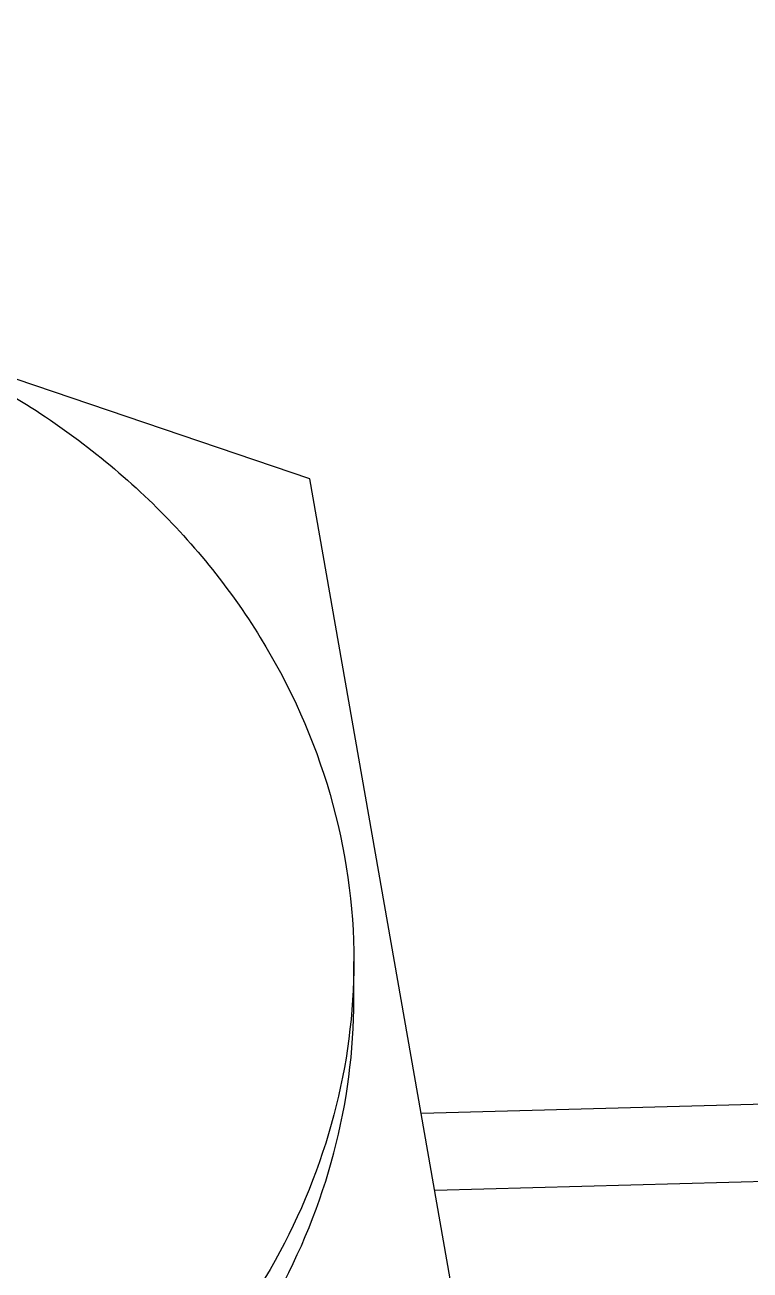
# Model space of a CAD drawing. Header units: millimetres. Extents: x 0 to 10500, y 0 to 7425.
# Drawn here: x 1859.31 to 1868.86, y 5226.33 to 5242.73 of the extents above; entities that cross this region are included whole.
import ezdxf

# ---------------------------------------------------------------- set-up
doc = ezdxf.new("R2010")
doc.units = ezdxf.units.MM
doc.header["$LTSCALE"] = 577.5
doc.layers.get('0').update_dxf_attribs({"linetype": 'CONTINUOUS'})
doc.layers.add('AXES', color=7, linetype='CONTINUOUS')

msp = doc.modelspace()

# ---------------------------------------------------------------- linework, layer by layer
at = {"color": 7, "linetype": 'Continuous'}
for p, q in [((1863.066, 5236.755), (1858.958, 5238.146)), ((1864.972, 5225.885), (1863.066, 5236.755)), ((1880.016, 5228.806), (1864.533, 5228.389)), ((1879.924, 5227.783), (1864.71, 5227.377))]:
    msp.add_line(p, q, dxfattribs=at)
msp.add_circle((1822.737, 5169.778), 106.812, dxfattribs=at)
at = {"layer": 'AXES', "color": 7, "linetype": 'Continuous'}
msp.add_line((1863.644, 5229.891), (1863.644, 5230.391), dxfattribs=at)
for points, knots in [([(1859.008, 5237.93), (1859.705, 5237.524), (1860.99, 5236.567), (1862.486, 5234.736), (1863.428, 5232.636), (1863.644, 5231.132), (1863.644, 5230.391)], [0, 0, 0, 0, 0.261774, 0.514534, 0.759523, 1, 1, 1, 1]), ([(1842.644, 5230.391), (1842.644, 5229.541), (1842.929, 5227.808), (1844.168, 5225.447), (1846.102, 5223.489), (1848.572, 5222.077), (1851.386, 5221.311), (1854.332, 5221.242), (1857.187, 5221.874), (1858.92, 5222.753), (1859.699, 5223.292)], [0, 0, 0, 0, 0.114419, 0.231609, 0.353346, 0.479908, 0.610137, 0.741881, 0.872595, 1, 1, 1, 1]), ([(1863.644, 5230.391), (1863.644, 5229.712), (1863.464, 5228.337), (1862.672, 5226.393), (1861.404, 5224.657), (1860.301, 5223.708), (1859.699, 5223.292)], [0, 0, 0, 0, 0.241664, 0.487176, 0.739478, 1, 1, 1, 1]), ([(1842.644, 5229.891), (1842.644, 5229.04), (1842.929, 5227.307), (1844.168, 5224.947), (1846.102, 5222.988), (1848.572, 5221.577), (1851.386, 5220.81), (1854.332, 5220.741), (1857.187, 5221.374), (1858.92, 5222.252), (1859.699, 5222.791)], [0, 0, 0, 0, 0.114419, 0.231609, 0.353346, 0.479908, 0.610137, 0.741881, 0.872595, 1, 1, 1, 1]), ([(1859.699, 5222.791), (1860.301, 5223.207), (1861.404, 5224.156), (1862.672, 5225.893), (1863.464, 5227.836), (1863.644, 5229.212), (1863.644, 5229.891)], [0, 0, 0, 0, 0.260523, 0.512824, 0.758336, 1, 1, 1, 1])]:
    msp.add_open_spline(points, degree=3, knots=knots, dxfattribs=at)

doc.saveas('drawing.dxf')
